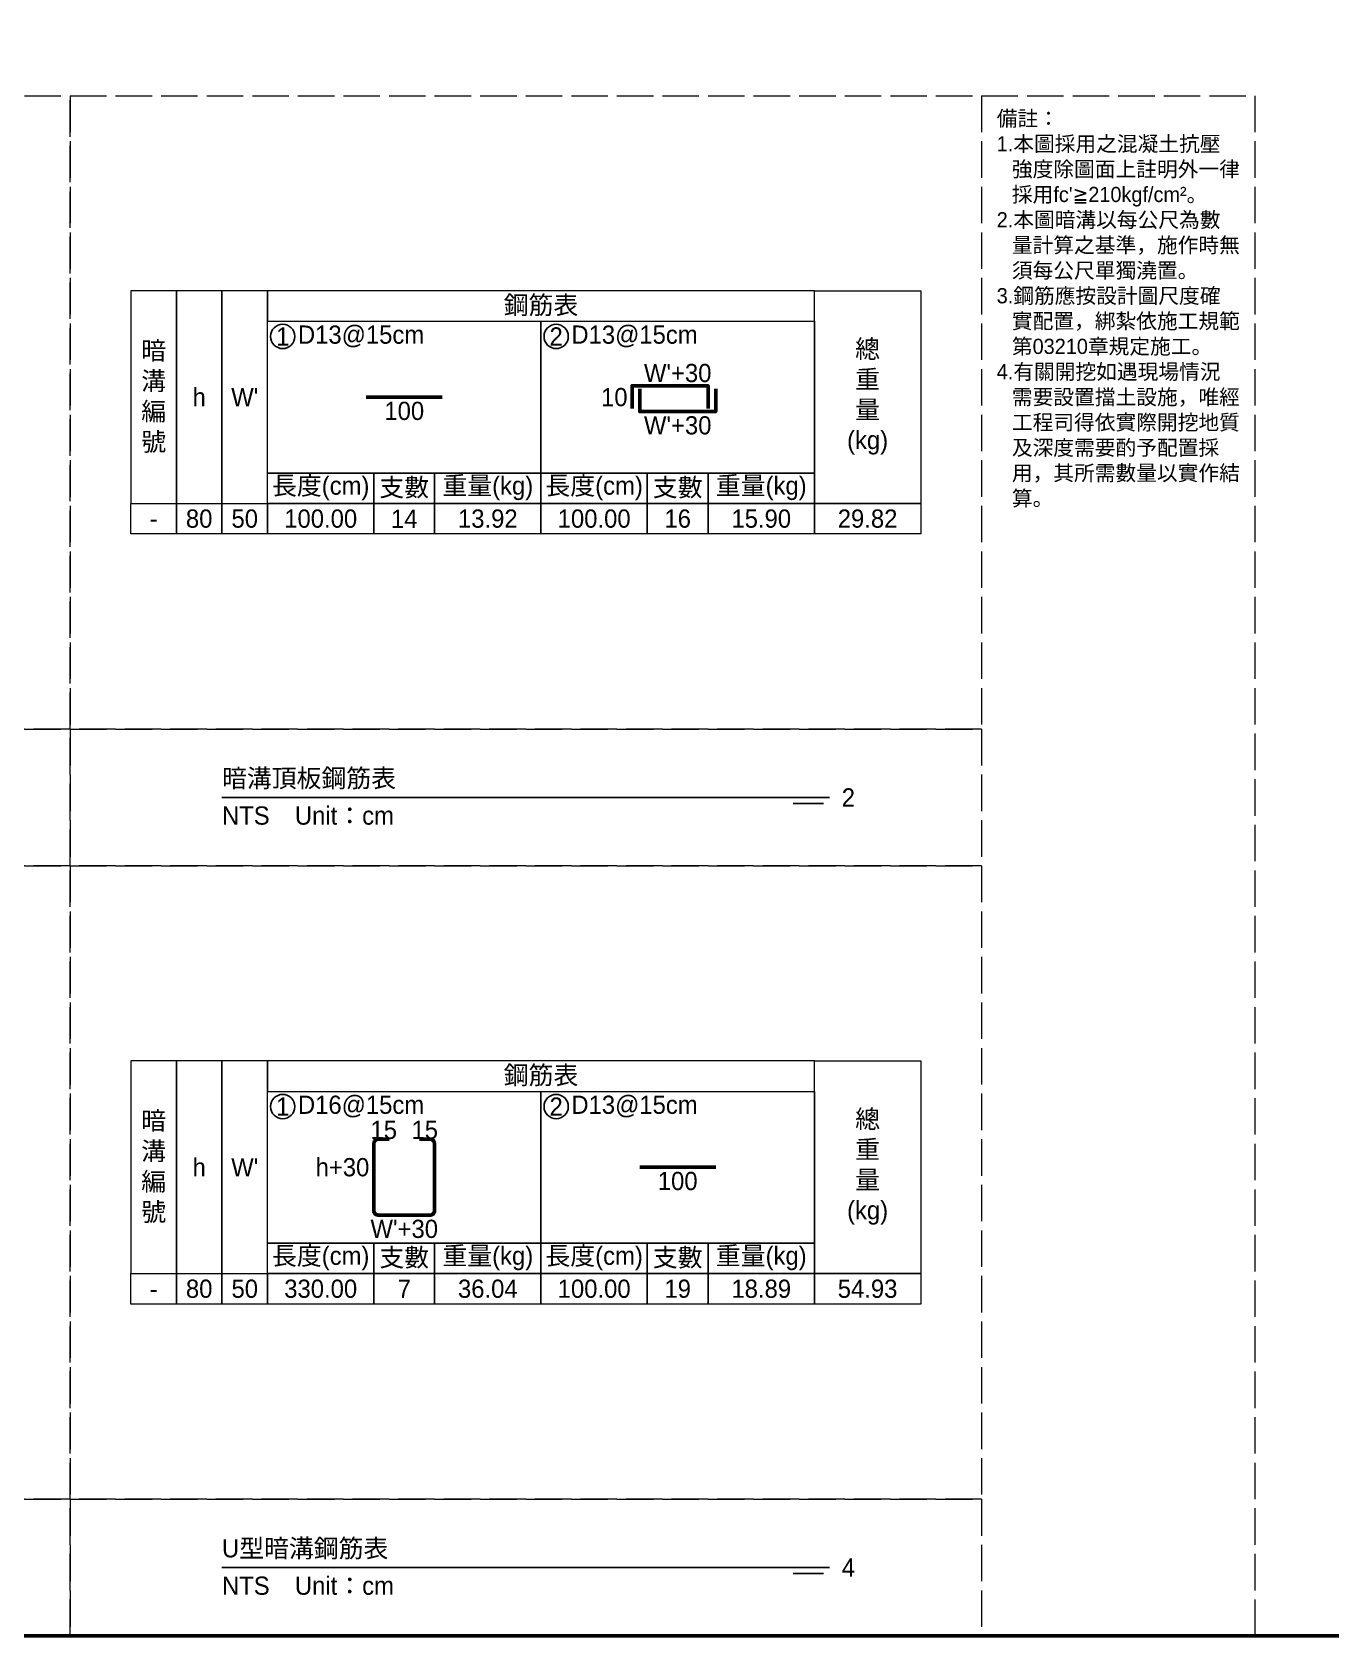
# Model space of a CAD drawing. Extents: x -3420 to 2030, y -3892 to 566.
# Drawn here: x -1282 to -855, y -2528 to -2000 of the extents above; entities that cross this region are included whole.
import ezdxf

# ---------------------------------------------------------------- set-up
doc = ezdxf.new("R2010")
doc.units = 0
doc.header["$MEASUREMENT"] = 0
doc.linetypes.add('ACAD_ISO02W100', pattern=[15, 12, -3])
for name, color, linetype, lineweight in [('一、1.基本-圖框', 7, 'Continuous', 20), ('一、3.基本-變更', 1, 'Continuous', 50), ('二、5.繪圖-鋼筋', 60, 'Continuous', 50)]:
    doc.layers.add(name, color=color, linetype=linetype, lineweight=lineweight)
doc.layers.add('一、4.基本-隱藏', color=9, linetype='ACAD_ISO02W100', lineweight=20, plot=False)
doc.layers.add('三、1.文字-說明文字', color=2, linetype='Continuous')
doc.layers.add('三、3.文字-註解文字', color=2, linetype='Continuous')
doc.styles.add('次圖名(詳圖)', font='MS PGothic.ttf', dxfattribs={"height": 6})
doc.styles.add('註解文字(詳圖)', font='MS PGothic.ttf', dxfattribs={"height": 5})

msp = doc.modelspace()

# ---------------------------------------------------------------- linework, layer by layer
at = {"layer": '一、1.基本-圖框'}
for points in [[(-1250, -2155.25), (-1235, -2155.25), (-1235, -2085.25), (-1250, -2085.25)], [(-1235, -2155.25), (-1220, -2155.25), (-1220, -2085.25), (-1235, -2085.25)], [(-1220, -2155.25), (-1205, -2155.25), (-1205, -2085.25), (-1220, -2085.25)], [(-1205, -2095.25), (-1025, -2095.25), (-1025, -2085.25), (-1205, -2085.25)], [(-990, -2155.25), (-1025, -2155.25), (-1025, -2085.25), (-990, -2085.25)], [(-1205, -2095.25), (-1115, -2095.25), (-1115, -2145.25), (-1205, -2145.25)], [(-1115, -2095.25), (-1025, -2095.25), (-1025, -2145.25), (-1115, -2145.25)], [(-1205, -2145.25), (-1170, -2145.25), (-1170, -2155.25), (-1205, -2155.25)], [(-1170, -2145.25), (-1150, -2145.25), (-1150, -2155.25), (-1170, -2155.25)], [(-1150, -2145.25), (-1115, -2145.25), (-1115, -2155.25), (-1150, -2155.25)], [(-1115, -2145.25), (-1080, -2145.25), (-1080, -2155.25), (-1115, -2155.25)], [(-1080, -2145.25), (-1060, -2145.25), (-1060, -2155.25), (-1080, -2155.25)], [(-1060, -2145.25), (-1025, -2145.25), (-1025, -2155.25), (-1060, -2155.25)], [(-1250, -2155.25), (-1235, -2155.25), (-1235, -2165.25), (-1250, -2165.25)], [(-1235, -2155.25), (-1220, -2155.25), (-1220, -2165.25), (-1235, -2165.25)], [(-1220, -2155.25), (-1205, -2155.25), (-1205, -2165.25), (-1220, -2165.25)], [(-1205, -2155.25), (-1170, -2155.25), (-1170, -2165.25), (-1205, -2165.25)], [(-1170, -2155.25), (-1150, -2155.25), (-1150, -2165.25), (-1170, -2165.25)], [(-1150, -2155.25), (-1115, -2155.25), (-1115, -2165.25), (-1150, -2165.25)], [(-1115, -2155.25), (-1080, -2155.25), (-1080, -2165.25), (-1115, -2165.25)], [(-1080, -2155.25), (-1060, -2155.25), (-1060, -2165.25), (-1080, -2165.25)], [(-1060, -2155.25), (-1025, -2155.25), (-1025, -2165.25), (-1060, -2165.25)], [(-1025, -2155.25), (-990, -2155.25), (-990, -2165.25), (-1025, -2165.25)], [(-1250, -2408.75), (-1235, -2408.75), (-1235, -2338.75), (-1250, -2338.75)], [(-1235, -2408.75), (-1220, -2408.75), (-1220, -2338.75), (-1235, -2338.75)], [(-1220, -2408.75), (-1205, -2408.75), (-1205, -2338.75), (-1220, -2338.75)], [(-1205, -2348.75), (-1025, -2348.75), (-1025, -2338.75), (-1205, -2338.75)], [(-990, -2408.75), (-1025, -2408.75), (-1025, -2338.75), (-990, -2338.75)], [(-1205, -2348.75), (-1115, -2348.75), (-1115, -2398.75), (-1205, -2398.75)], [(-1115, -2348.75), (-1025, -2348.75), (-1025, -2398.75), (-1115, -2398.75)], [(-1205, -2398.75), (-1170, -2398.75), (-1170, -2408.75), (-1205, -2408.75)], [(-1170, -2398.75), (-1150, -2398.75), (-1150, -2408.75), (-1170, -2408.75)], [(-1150, -2398.75), (-1115, -2398.75), (-1115, -2408.75), (-1150, -2408.75)], [(-1115, -2398.75), (-1080, -2398.75), (-1080, -2408.75), (-1115, -2408.75)], [(-1080, -2398.75), (-1060, -2398.75), (-1060, -2408.75), (-1080, -2408.75)], [(-1060, -2398.75), (-1025, -2398.75), (-1025, -2408.75), (-1060, -2408.75)], [(-1250, -2408.75), (-1235, -2408.75), (-1235, -2418.75), (-1250, -2418.75)], [(-1235, -2408.75), (-1220, -2408.75), (-1220, -2418.75), (-1235, -2418.75)], [(-1220, -2408.75), (-1205, -2408.75), (-1205, -2418.75), (-1220, -2418.75)], [(-1205, -2408.75), (-1170, -2408.75), (-1170, -2418.75), (-1205, -2418.75)], [(-1170, -2408.75), (-1150, -2408.75), (-1150, -2418.75), (-1170, -2418.75)], [(-1150, -2408.75), (-1115, -2408.75), (-1115, -2418.75), (-1150, -2418.75)], [(-1115, -2408.75), (-1080, -2408.75), (-1080, -2418.75), (-1115, -2418.75)], [(-1080, -2408.75), (-1060, -2408.75), (-1060, -2418.75), (-1080, -2418.75)], [(-1060, -2408.75), (-1025, -2408.75), (-1025, -2418.75), (-1060, -2418.75)], [(-1025, -2408.75), (-990, -2408.75), (-990, -2418.75), (-1025, -2418.75)]]:
    msp.add_lwpolyline(points, close=True, dxfattribs=at)
at = {"layer": '一、3.基本-變更'}
msp.add_lwpolyline([(-3420, -1414), (0, -1414), (0, -2528), (-3420, -2528)], close=True, dxfattribs=at)
at = {"layer": '一、4.基本-隱藏'}
for points in [[(-1660, -2021), (-880, -2021), (-880, -2528), (-1660, -2528)], [(-1660, -2021), (-1270, -2021), (-1270, -2229.5), (-1660, -2229.5)], [(-1270, -2021), (-970, -2021), (-970, -2229.5), (-1270, -2229.5)], [(-1660, -2229.5), (-1270, -2229.5), (-1270, -2274.5), (-1660, -2274.5)], [(-1270, -2229.5), (-970, -2229.5), (-970, -2274.5), (-1270, -2274.5)], [(-1660, -2274.5), (-1270, -2274.5), (-1270, -2483), (-1660, -2483)], [(-1270, -2274.5), (-970, -2274.5), (-970, -2483), (-1270, -2483)], [(-1660, -2483), (-1270, -2483), (-1270, -2528), (-1660, -2528)], [(-1270, -2483), (-970, -2483), (-970, -2528), (-1270, -2528)]]:
    msp.add_lwpolyline(points, close=True, dxfattribs=at)
msp.add_lwpolyline([(-1660, -2528), (-880, -2528)], dxfattribs=at)
at = {"layer": '三、3.文字-註解文字'}
for points in [[(-1220, -2252), (-1020, -2252)], [(-1022, -2254), (-1032, -2254)], [(-1220, -2505.5), (-1020, -2505.5)], [(-1022, -2507.5), (-1032, -2507.5)]]:
    msp.add_lwpolyline(points, dxfattribs=at)
for centre in [(-1200, -2100.25), (-1110, -2100.25), (-1200, -2353.75), (-1110, -2353.75)]:
    msp.add_circle(centre, 4, dxfattribs=at)
at = {"layer": '二、5.繪圖-鋼筋'}
for points in [[(-1085, -2124), (-1085, -2116.5), (-1060, -2116.5), (-1060, -2124)], [(-1172.5, -2120.25), (-1147.5, -2120.25)], [(-1082.5, -2117.5), (-1082.5, -2125), (-1057.5, -2125), (-1057.5, -2117.5)], [(-1082.5, -2373.75), (-1057.5, -2373.75)]]:
    msp.add_lwpolyline(points, dxfattribs=at)
msp.add_lwpolyline([(-1165, -2364.5), (-1168.5, -2364.5, 0.4142136), (-1170, -2366), (-1170, -2388, 0.4142136), (-1168.5, -2389.5), (-1151.5, -2389.5, 0.4142136), (-1150, -2388), (-1150, -2366, 0.4142136), (-1151.5, -2364.5), (-1155, -2364.5)], format="xyb", dxfattribs=at)

# ---------------------------------------------------------------- texts
at = {"layer": '一、1.基本-圖框', "char_height": 6, "attachment_point": 5, "style": '註解文字(詳圖)'}
for s, width, insert in [('{\\fMS PGothic|b0|i0|c128|p34;鋼筋表}', 94.24964, (-1115, -2090.25)), ('暗{\\fMS PGothic|b0|i0|c128|p34;溝編號}', 12.98354, (-1242.5, -2120.25)), ('{\\fMS PGothic|b0|i0|c128|p34;總重量(kg)}', 6, (-1007.5, -2120.25)), ('{\\fMS PGothic|b0|i0|c128|p34;h}', 12.98354, (-1227.5, -2120.25)), ("W'", 22.32258, (-1212.5, -2120.25)), ('{\\fMS PGothic|b0|i0|c128|p34;長度(cm)}', 35.02324, (-1187.5, -2150.25)), ('{\\fMS PGothic|b0|i0|c128|p34;支數}', 19.27354, (-1160, -2150.25)), ('{\\fMS PGothic|b0|i0|c128|p34;重量(kg)}', 30.27214, (-1132.5, -2150.25)), ('{\\fMS PGothic|b0|i0|c128|p34;長度(cm)}', 35.02324, (-1097.5, -2150.25)), ('{\\fMS PGothic|b0|i0|c128|p34;支數}', 19.27354, (-1070, -2150.25)), ('{\\fMS PGothic|b0|i0|c128|p34;重量(kg)}', 30.27214, (-1042.5, -2150.25)), ('{\\fMS PGothic|b0|i0|c128|p34;鋼筋表}', 94.24964, (-1115, -2343.75)), ('暗{\\fMS PGothic|b0|i0|c128|p34;溝編號}', 12.98354, (-1242.5, -2373.75)), ('{\\fMS PGothic|b0|i0|c128|p34;總重量(kg)}', 6, (-1007.5, -2373.75)), ('{\\fMS PGothic|b0|i0|c128|p34;h}', 12.98354, (-1227.5, -2373.75)), ("W'", 22.32258, (-1212.5, -2373.75)), ('{\\fMS PGothic|b0|i0|c128|p34;長度(cm)}', 35.02324, (-1187.5, -2403.75)), ('{\\fMS PGothic|b0|i0|c128|p34;支數}', 19.27354, (-1160, -2403.75)), ('{\\fMS PGothic|b0|i0|c128|p34;重量(kg)}', 30.27214, (-1132.5, -2403.75)), ('{\\fMS PGothic|b0|i0|c128|p34;長度(cm)}', 35.02324, (-1097.5, -2403.75)), ('{\\fMS PGothic|b0|i0|c128|p34;支數}', 19.27354, (-1070, -2403.75)), ('{\\fMS PGothic|b0|i0|c128|p34;重量(kg)}', 30.27214, (-1042.5, -2403.75))]:
    msp.add_mtext_dynamic_manual_height_columns(s, width=width, gutter_width=30, heights=[0], dxfattribs=dict(at, insert=insert))
at = {"layer": '三、1.文字-說明文字', "insert": (-965, -2026), "char_height": 5, "attachment_point": 1, "style": '註解文字(詳圖)'}
msp.add_mtext_dynamic_manual_height_columns("{\\fMS PGothic|b0|i0|c128|p34;備註：\\P\\pi-5,l5;1.本圖採用之混凝土抗壓強度除圖面上註明外一律採用fc'≧210kgf/cm²。\\P2.本圖暗溝以每公尺為數量計算之基準，施作時無須每公尺單獨澆置。\\P3.鋼筋應按設計圖尺度確實配置，綁紮依施工規範第03210章規定施工。\\P4.有關開挖如遇現場情況需要設置擋土設施，唯經工程司得依實際開挖地質及深度需要酌予配置採用，其所需數量以實作結算。}", width=80, gutter_width=30, heights=[0], dxfattribs=at)
at = {"layer": '三、3.文字-註解文字', "char_height": 6}
for s, width, gutter_width, insert, attachment_point, style in [('1', 8.38231, 30, (-1200, -2100.25), 5, '註解文字(詳圖)'), ('D13@15cm', 6.06582, 30, (-1195, -2100.25), 4, '註解文字(詳圖)'), ('2', 8.38231, 30, (-1110, -2100.25), 5, '註解文字(詳圖)'), ('{\\fMS PGothic|b0|i0|c128|p34;D1}3{\\fMS PGothic|b0|i0|c128|p34;@}1{\\fMS PGothic|b0|i0|c128|p34;5cm}', 6.06582, 30, (-1105, -2100.25), 4, '註解文字(詳圖)'), ('80', 9.06048, 30, (-1227.5, -2160.25), 5, '註解文字(詳圖)'), ('50', 9.06048, 30, (-1212.5, -2160.25), 5, '註解文字(詳圖)'), ('100.00', 9.06048, 30, (-1187.5, -2160.25), 5, '註解文字(詳圖)'), ('{\\fMS PGothic|b0|i0|c128|p34;1}4', 9.06048, 30, (-1160, -2160.25), 5, '註解文字(詳圖)'), ('13.92', 9.06048, 30, (-1132.5, -2160.25), 5, '註解文字(詳圖)'), ('100.00', 9.06048, 30, (-1097.5, -2160.25), 5, '註解文字(詳圖)'), ('16', 9.06048, 30, (-1070, -2160.25), 5, '註解文字(詳圖)'), ('15.90', 9.06048, 30, (-1042.5, -2160.25), 5, '註解文字(詳圖)'), ('29.82', 9.06048, 30, (-1007.5, -2160.25), 5, '註解文字(詳圖)'), ('-', 9.06048, 30, (-1242.5, -2160.25), 5, '註解文字(詳圖)'), ('暗{\\fMS PGothic|b0|i0|c128|p34;溝}頂板鋼筋表', 134.12151, 15, (-1220, -2246), 4, '次圖名(詳圖)'), ('2', 3, 15, (-1016, -2252), 4, '次圖名(詳圖)'), ('NTS{\\fMS PGothic|b0|i0|c128|p34;^IUnit：cm}', 136.03259, 15, (-1220, -2258), 4, '次圖名(詳圖)'), ('1', 8.38231, 30, (-1200, -2353.75), 5, '註解文字(詳圖)'), ('{\\fMS PGothic|b0|i0|c128|p34;D1}6{\\fMS PGothic|b0|i0|c128|p34;@15cm}', 6.06582, 30, (-1195, -2353.75), 4, '註解文字(詳圖)'), ('2', 8.38231, 30, (-1110, -2353.75), 5, '註解文字(詳圖)'), ('{\\fMS PGothic|b0|i0|c128|p34;D1}3{\\fMS PGothic|b0|i0|c128|p34;@}1{\\fMS PGothic|b0|i0|c128|p34;5cm}', 6.06582, 30, (-1105, -2353.75), 4, '註解文字(詳圖)'), ('80', 9.06048, 30, (-1227.5, -2413.75), 5, '註解文字(詳圖)'), ('50', 9.06048, 30, (-1212.5, -2413.75), 5, '註解文字(詳圖)'), ('330.00', 9.06048, 30, (-1187.5, -2413.75), 5, '註解文字(詳圖)'), ('7', 9.06048, 30, (-1160, -2413.75), 5, '註解文字(詳圖)'), ('36.04', 9.06048, 30, (-1132.5, -2413.75), 5, '註解文字(詳圖)'), ('{\\fMS PGothic|b0|i0|c128|p34;100}.00', 9.06048, 30, (-1097.5, -2413.75), 5, '註解文字(詳圖)'), ('19', 9.06048, 30, (-1070, -2413.75), 5, '註解文字(詳圖)'), ('18.89', 9.06048, 30, (-1042.5, -2413.75), 5, '註解文字(詳圖)'), ('54.93', 9.06048, 30, (-1007.5, -2413.75), 5, '註解文字(詳圖)'), ('-', 9.06048, 30, (-1242.5, -2413.75), 5, '註解文字(詳圖)'), ('U型暗溝鋼筋表', 134.12151, 15, (-1220, -2499.5), 4, '次圖名(詳圖)'), ('4', 3, 15, (-1016, -2505.5), 4, '次圖名(詳圖)'), ('NTS{\\fMS PGothic|b0|i0|c128|p34;^IUnit：cm}', 136.03259, 15, (-1220, -2511.5), 4, '次圖名(詳圖)')]:
    msp.add_mtext_dynamic_manual_height_columns(s, width=width, gutter_width=gutter_width, heights=[0], dxfattribs=dict(at, insert=insert, attachment_point=attachment_point, style=style))
at = {"layer": '二、5.繪圖-鋼筋', "char_height": 6, "style": '註解文字(詳圖)'}
for s, width, insert, attachment_point in [("{\\fMS PGothic|b0|i0|c128|p34;W'}+3{\\fMS PGothic|b0|i0|c128|p34;0}", 3.56631, (-1070, -2109.277), 2), ('100', 3.56631, (-1160, -2121.75), 2), ('{\\fMS PGothic|b0|i0|c128|p34;10}', 8.87231, (-1086.5, -2120.25), 6), ("{\\fMS PGothic|b0|i0|c128|p34;W'}+3{\\fMS PGothic|b0|i0|c128|p34;0}", 3.56631, (-1070, -2126.5), 2), ('15', 8.87231, (-1166.75, -2364.5), 8), ('15', 8.87231, (-1153.25, -2364.5), 8), ('{\\fMS PGothic|b0|i0|c128|p34;h+}3{\\fMS PGothic|b0|i0|c128|p34;0}', 8.87231, (-1171.5, -2373.75), 6), ('100', 3.56631, (-1070, -2375.25), 2), ("{\\fMS PGothic|b0|i0|c128|p34;W'+}3{\\fMS PGothic|b0|i0|c128|p34;0}", 3.56631, (-1160, -2391), 2)]:
    msp.add_mtext_dynamic_manual_height_columns(s, width=width, gutter_width=30, heights=[0], dxfattribs=dict(at, insert=insert, attachment_point=attachment_point))

doc.saveas('drawing.dxf')
